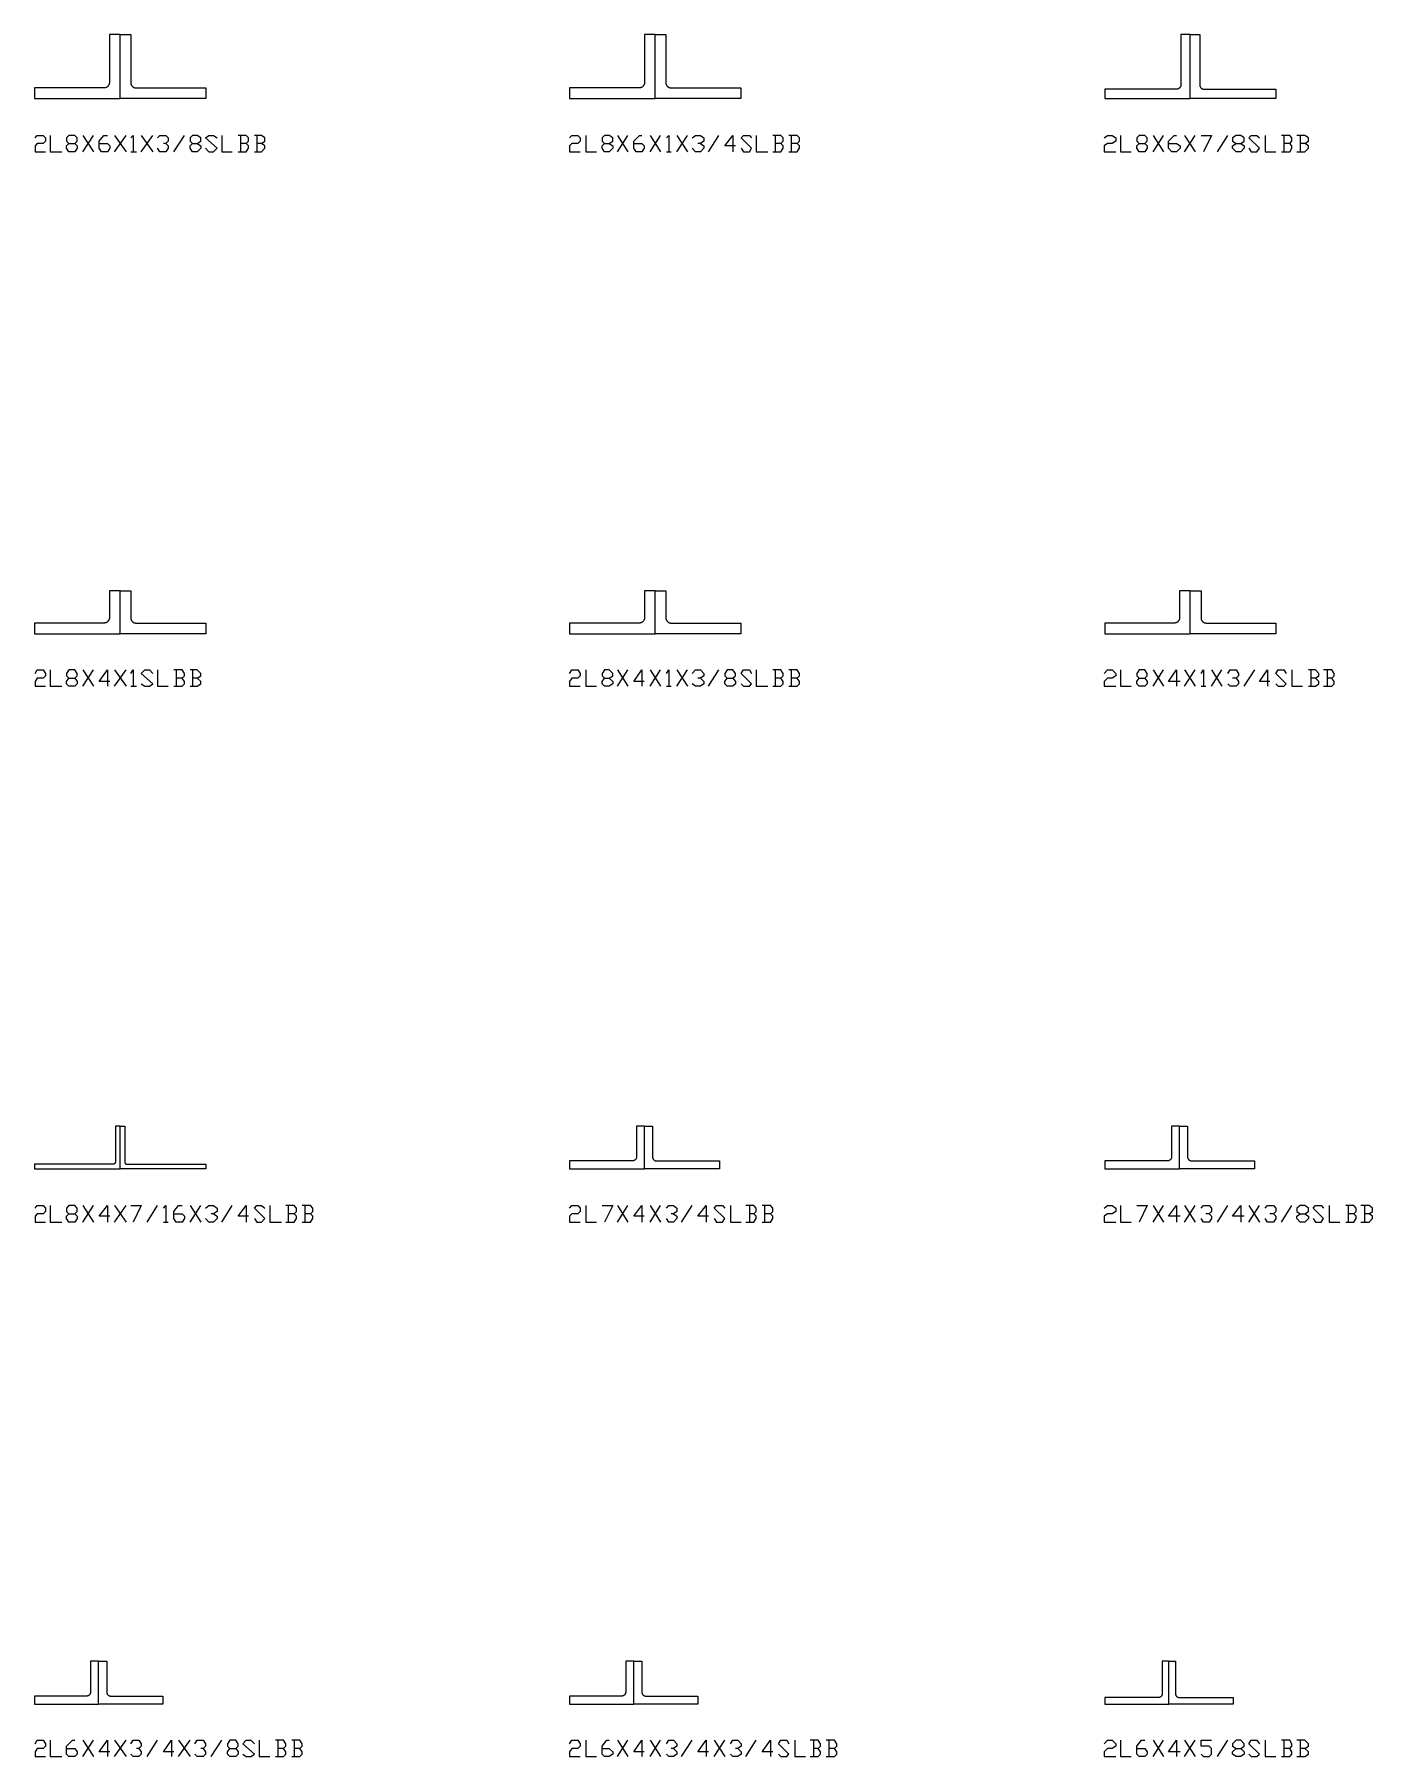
# Model space of a CAD drawing. Header units: inches. Extents: x 0 to 985, y -1555 to 12.
# Drawn here: x 600 to 725, y -1154.9 to -994 of the extents above; entities that cross this region are included whole.
import ezdxf

# ---------------------------------------------------------------- set-up
doc = ezdxf.new("R2010")
doc.units = ezdxf.units.IN
doc.header["$MEASUREMENT"] = 0
doc.layers.add('AISC_STEEL', color=7, linetype='Continuous')

msp = doc.modelspace()

# ---------------------------------------------------------------- linework, layer by layer
at = {"color": 3, "lineweight": 0}
for points in [[(600.06, -1003.65), (600.27, -1003.43), (600.82, -1003.43), (601.04, -1003.65), (601.04, -1003.98), (600.82, -1004.19), (600.27, -1004.19), (600.06, -1004.41), (600.06, -1004.96), (601.04, -1004.96)], [(601.47, -1003.43), (601.47, -1004.96), (602.56, -1004.96)], [(603.76, -1004.19), (603.98, -1004.41), (603.98, -1004.63), (603.76, -1004.96), (603.22, -1004.96), (603, -1004.63), (603, -1004.41), (603.22, -1004.19), (603.76, -1004.19), (603.98, -1003.98), (603.98, -1003.65), (603.76, -1003.43), (603.22, -1003.43), (603, -1003.65), (603, -1003.98), (603.22, -1004.19)], [(604.53, -1004.96), (605.51, -1003.43)], [(604.53, -1003.43), (605.51, -1004.96)], [(606.05, -1004.19), (606.82, -1004.19), (607.04, -1004.41), (607.04, -1004.63), (606.82, -1004.96), (606.27, -1004.96), (606.05, -1004.63), (606.05, -1003.98), (606.49, -1003.43), (606.82, -1003.43)], [(607.47, -1004.96), (608.56, -1003.43)], [(607.47, -1003.43), (608.56, -1004.96)], [(609, -1003.65), (609.22, -1003.43), (609.22, -1004.96)], [(609.98, -1004.96), (611.07, -1003.43)], [(609.98, -1003.43), (611.07, -1004.96)], [(611.51, -1003.65), (611.73, -1003.43), (612.27, -1003.43), (612.49, -1003.65), (612.49, -1003.98), (612.27, -1004.19), (612.05, -1004.19)], [(613.03, -1004.96), (614.02, -1003.43)], [(615.21, -1004.19), (615.54, -1004.41), (615.54, -1004.63), (615.21, -1004.96), (614.78, -1004.96), (614.56, -1004.63), (614.56, -1004.41), (614.78, -1004.19), (615.21, -1004.19), (615.54, -1003.98), (615.54, -1003.65), (615.21, -1003.43), (614.78, -1003.43), (614.56, -1003.65), (614.56, -1003.98), (614.78, -1004.19)], [(615.98, -1004.63), (616.31, -1004.96), (616.74, -1004.96), (617.07, -1004.63), (615.98, -1003.65), (616.31, -1003.43), (616.74, -1003.43), (617.07, -1003.65)], [(617.5, -1003.43), (617.5, -1004.96), (618.49, -1004.96)], [(619.79, -1004.19), (620.01, -1003.98), (620.01, -1003.65), (619.79, -1003.43), (619.03, -1003.43)], [(619.25, -1003.43), (619.25, -1004.96)], [(621.21, -1004.19), (621.54, -1003.98), (621.54, -1003.65), (621.21, -1003.43), (620.56, -1003.43)], [(620.78, -1003.43), (620.78, -1004.96)], [(650, -1003.65), (650.22, -1003.43), (650.77, -1003.43), (650.98, -1003.65), (650.98, -1003.98), (650.77, -1004.19), (650.22, -1004.19), (650, -1004.41), (650, -1004.96), (650.98, -1004.96)], [(651.53, -1003.43), (651.53, -1004.96), (652.51, -1004.96)], [(653.71, -1004.19), (654.04, -1004.41), (654.04, -1004.63), (653.71, -1004.96), (653.27, -1004.96), (653.06, -1004.63), (653.06, -1004.41), (653.27, -1004.19), (653.71, -1004.19), (654.04, -1003.98), (654.04, -1003.65), (653.71, -1003.43), (653.27, -1003.43), (653.06, -1003.65), (653.06, -1003.98), (653.27, -1004.19)], [(654.47, -1004.96), (655.45, -1003.43)], [(654.47, -1003.43), (655.45, -1004.96)], [(656, -1004.19), (656.76, -1004.19), (656.98, -1004.41), (656.98, -1004.63), (656.76, -1004.96), (656.22, -1004.96), (656, -1004.63), (656, -1003.98), (656.55, -1003.43), (656.76, -1003.43)], [(657.53, -1004.96), (658.51, -1003.43)], [(657.53, -1003.43), (658.51, -1004.96)], [(659.05, -1003.65), (659.27, -1003.43), (659.27, -1004.96)], [(660.03, -1004.96), (661.02, -1003.43)], [(660.03, -1003.43), (661.02, -1004.96)], [(661.45, -1003.65), (661.78, -1003.43), (662.22, -1003.43), (662.54, -1003.65), (662.54, -1003.98), (662.22, -1004.19), (662, -1004.19)], [(662.98, -1004.96), (663.96, -1003.43)], [(665.49, -1004.41), (664.51, -1004.41), (665.27, -1003.43), (665.27, -1004.96)], [(666.03, -1004.63), (666.25, -1004.96), (666.8, -1004.96), (667.01, -1004.63), (666.03, -1003.65), (666.25, -1003.43), (666.8, -1003.43), (667.01, -1003.65)], [(667.45, -1003.43), (667.45, -1004.96), (668.54, -1004.96)], [(669.74, -1004.19), (669.96, -1003.98), (669.96, -1003.65), (669.74, -1003.43), (668.98, -1003.43)], [(669.2, -1003.43), (669.2, -1004.96)], [(671.27, -1004.19), (671.49, -1003.98), (671.49, -1003.65), (671.27, -1003.43), (670.5, -1003.43)], [(670.72, -1003.43), (670.72, -1004.96)], [(699.95, -1003.65), (700.27, -1003.43), (700.71, -1003.43), (701.04, -1003.65), (701.04, -1003.98), (700.71, -1004.19), (700.27, -1004.19), (699.95, -1004.41), (699.95, -1004.96), (701.04, -1004.96)], [(701.47, -1003.43), (701.47, -1004.96), (702.46, -1004.96)], [(703.76, -1004.19), (703.98, -1004.41), (703.98, -1004.63), (703.76, -1004.96), (703.22, -1004.96), (703, -1004.63), (703, -1004.41), (703.22, -1004.19), (703.76, -1004.19), (703.98, -1003.98), (703.98, -1003.65), (703.76, -1003.43), (703.22, -1003.43), (703, -1003.65), (703, -1003.98), (703.22, -1004.19)], [(704.53, -1004.96), (705.51, -1003.43)], [(704.53, -1003.43), (705.51, -1004.96)], [(705.95, -1004.19), (706.71, -1004.19), (707.04, -1004.41), (707.04, -1004.63), (706.71, -1004.96), (706.27, -1004.96), (705.95, -1004.63), (705.95, -1003.98), (706.49, -1003.43), (706.71, -1003.43)], [(707.47, -1004.96), (708.45, -1003.43)], [(707.47, -1003.43), (708.45, -1004.96)], [(709, -1003.43), (709.98, -1003.43), (709.22, -1004.96)], [(710.53, -1004.96), (711.51, -1003.43)], [(712.71, -1004.19), (713.03, -1004.41), (713.03, -1004.63), (712.71, -1004.96), (712.27, -1004.96), (711.94, -1004.63), (711.94, -1004.41), (712.27, -1004.19), (712.71, -1004.19), (713.03, -1003.98), (713.03, -1003.65), (712.71, -1003.43), (712.27, -1003.43), (711.94, -1003.65), (711.94, -1003.98), (712.27, -1004.19)], [(713.47, -1004.63), (713.69, -1004.96), (714.23, -1004.96), (714.45, -1004.63), (713.47, -1003.65), (713.69, -1003.43), (714.23, -1003.43), (714.45, -1003.65)], [(715, -1003.43), (715, -1004.96), (715.98, -1004.96)], [(717.29, -1004.19), (717.5, -1003.98), (717.5, -1003.65), (717.29, -1003.43), (716.52, -1003.43)], [(716.74, -1003.43), (716.74, -1004.96)], [(718.7, -1004.19), (719.03, -1003.98), (719.03, -1003.65), (718.7, -1003.43), (717.94, -1003.43)], [(718.27, -1003.43), (718.27, -1004.96)], [(609, -1004.96), (609.54, -1004.96)], [(612.27, -1004.19), (612.49, -1004.41), (612.49, -1004.63), (612.27, -1004.96), (611.73, -1004.96), (611.51, -1004.63)], [(619.03, -1004.96), (619.79, -1004.96), (620.01, -1004.63), (620.01, -1004.41), (619.79, -1004.19), (619.25, -1004.19)], [(620.56, -1004.96), (621.21, -1004.96), (621.54, -1004.63), (621.54, -1004.41), (621.21, -1004.19), (620.78, -1004.19)], [(659.05, -1004.96), (659.49, -1004.96)], [(662.22, -1004.19), (662.54, -1004.41), (662.54, -1004.63), (662.22, -1004.96), (661.78, -1004.96), (661.45, -1004.63)], [(668.98, -1004.96), (669.74, -1004.96), (669.96, -1004.63), (669.96, -1004.41), (669.74, -1004.19), (669.2, -1004.19)], [(670.5, -1004.96), (671.27, -1004.96), (671.49, -1004.63), (671.49, -1004.41), (671.27, -1004.19), (670.72, -1004.19)], [(716.52, -1004.96), (717.29, -1004.96), (717.5, -1004.63), (717.5, -1004.41), (717.29, -1004.19), (716.74, -1004.19)], [(717.94, -1004.96), (718.7, -1004.96), (719.03, -1004.63), (719.03, -1004.41), (718.7, -1004.19), (718.27, -1004.19)], [(600.06, -1053.7), (600.27, -1053.38), (600.82, -1053.38), (601.04, -1053.7), (601.04, -1053.92), (600.82, -1054.14), (600.27, -1054.14), (600.06, -1054.47), (600.06, -1054.9), (601.04, -1054.9)], [(601.47, -1053.38), (601.47, -1054.9), (602.56, -1054.9)], [(603.76, -1054.14), (603.98, -1054.47), (603.98, -1054.68), (603.76, -1054.9), (603.22, -1054.9), (603, -1054.68), (603, -1054.47), (603.22, -1054.14), (603.76, -1054.14), (603.98, -1053.92), (603.98, -1053.7), (603.76, -1053.38), (603.22, -1053.38), (603, -1053.7), (603, -1053.92), (603.22, -1054.14)], [(604.53, -1054.9), (605.51, -1053.38)], [(604.53, -1053.38), (605.51, -1054.9)], [(607.04, -1054.47), (606.05, -1054.47), (606.82, -1053.38), (606.82, -1054.9)], [(607.47, -1054.9), (608.56, -1053.38)], [(607.47, -1053.38), (608.56, -1054.9)], [(609, -1053.7), (609.22, -1053.38), (609.22, -1054.9)], [(609.98, -1054.68), (610.31, -1054.9), (610.74, -1054.9), (611.07, -1054.68), (609.98, -1053.7), (610.31, -1053.38), (610.74, -1053.38), (611.07, -1053.7)], [(611.51, -1053.38), (611.51, -1054.9), (612.49, -1054.9)], [(613.8, -1054.14), (614.02, -1053.92), (614.02, -1053.7), (613.8, -1053.38), (613.03, -1053.38)], [(613.25, -1053.38), (613.25, -1054.9)], [(615.21, -1054.14), (615.54, -1053.92), (615.54, -1053.7), (615.21, -1053.38), (614.56, -1053.38)], [(614.78, -1053.38), (614.78, -1054.9)], [(650, -1053.7), (650.22, -1053.38), (650.77, -1053.38), (650.98, -1053.7), (650.98, -1053.92), (650.77, -1054.14), (650.22, -1054.14), (650, -1054.47), (650, -1054.9), (650.98, -1054.9)], [(651.53, -1053.38), (651.53, -1054.9), (652.51, -1054.9)], [(653.71, -1054.14), (654.04, -1054.47), (654.04, -1054.68), (653.71, -1054.9), (653.27, -1054.9), (653.06, -1054.68), (653.06, -1054.47), (653.27, -1054.14), (653.71, -1054.14), (654.04, -1053.92), (654.04, -1053.7), (653.71, -1053.38), (653.27, -1053.38), (653.06, -1053.7), (653.06, -1053.92), (653.27, -1054.14)], [(654.47, -1054.9), (655.45, -1053.38)], [(654.47, -1053.38), (655.45, -1054.9)], [(656.98, -1054.47), (656, -1054.47), (656.76, -1053.38), (656.76, -1054.9)], [(657.53, -1054.9), (658.51, -1053.38)], [(657.53, -1053.38), (658.51, -1054.9)], [(659.05, -1053.7), (659.27, -1053.38), (659.27, -1054.9)], [(660.03, -1054.9), (661.02, -1053.38)], [(660.03, -1053.38), (661.02, -1054.9)], [(661.45, -1053.7), (661.78, -1053.38), (662.22, -1053.38), (662.54, -1053.7), (662.54, -1053.92), (662.22, -1054.14), (662, -1054.14)], [(662.98, -1054.9), (663.96, -1053.38)], [(665.27, -1054.14), (665.49, -1054.47), (665.49, -1054.68), (665.27, -1054.9), (664.72, -1054.9), (664.51, -1054.68), (664.51, -1054.47), (664.72, -1054.14), (665.27, -1054.14), (665.49, -1053.92), (665.49, -1053.7), (665.27, -1053.38), (664.72, -1053.38), (664.51, -1053.7), (664.51, -1053.92), (664.72, -1054.14)], [(666.03, -1054.68), (666.25, -1054.9), (666.8, -1054.9), (667.01, -1054.68), (666.03, -1053.7), (666.25, -1053.38), (666.8, -1053.38), (667.01, -1053.7)], [(667.45, -1053.38), (667.45, -1054.9), (668.54, -1054.9)], [(669.74, -1054.14), (669.96, -1053.92), (669.96, -1053.7), (669.74, -1053.38), (668.98, -1053.38)], [(669.2, -1053.38), (669.2, -1054.9)], [(671.27, -1054.14), (671.49, -1053.92), (671.49, -1053.7), (671.27, -1053.38), (670.5, -1053.38)], [(670.72, -1053.38), (670.72, -1054.9)], [(699.95, -1053.7), (700.27, -1053.38), (700.71, -1053.38), (701.04, -1053.7), (701.04, -1053.92), (700.71, -1054.14), (700.27, -1054.14), (699.95, -1054.47), (699.95, -1054.9), (701.04, -1054.9)], [(701.47, -1053.38), (701.47, -1054.9), (702.46, -1054.9)], [(703.76, -1054.14), (703.98, -1054.47), (703.98, -1054.68), (703.76, -1054.9), (703.22, -1054.9), (703, -1054.68), (703, -1054.47), (703.22, -1054.14), (703.76, -1054.14), (703.98, -1053.92), (703.98, -1053.7), (703.76, -1053.38), (703.22, -1053.38), (703, -1053.7), (703, -1053.92), (703.22, -1054.14)], [(704.53, -1054.9), (705.51, -1053.38)], [(704.53, -1053.38), (705.51, -1054.9)], [(707.04, -1054.47), (705.95, -1054.47), (706.71, -1053.38), (706.71, -1054.9)], [(707.47, -1054.9), (708.45, -1053.38)], [(707.47, -1053.38), (708.45, -1054.9)], [(709, -1053.7), (709.22, -1053.38), (709.22, -1054.9)], [(709.98, -1054.9), (710.96, -1053.38)], [(709.98, -1053.38), (710.96, -1054.9)], [(711.51, -1053.7), (711.73, -1053.38), (712.27, -1053.38), (712.49, -1053.7), (712.49, -1053.92), (712.27, -1054.14), (711.94, -1054.14)], [(713.03, -1054.9), (714.02, -1053.38)], [(715.43, -1054.47), (714.45, -1054.47), (715.21, -1053.38), (715.21, -1054.9)], [(715.98, -1054.68), (716.2, -1054.9), (716.74, -1054.9), (716.96, -1054.68), (715.98, -1053.7), (716.2, -1053.38), (716.74, -1053.38), (716.96, -1053.7)], [(717.5, -1053.38), (717.5, -1054.9), (718.49, -1054.9)], [(719.69, -1054.14), (720.01, -1053.92), (720.01, -1053.7), (719.69, -1053.38), (719.03, -1053.38)], [(719.25, -1053.38), (719.25, -1054.9)], [(721.21, -1054.14), (721.43, -1053.92), (721.43, -1053.7), (721.21, -1053.38), (720.45, -1053.38)], [(720.78, -1053.38), (720.78, -1054.9)], [(609, -1054.9), (609.54, -1054.9)], [(613.03, -1054.9), (613.8, -1054.9), (614.02, -1054.68), (614.02, -1054.47), (613.8, -1054.14), (613.25, -1054.14)], [(614.56, -1054.9), (615.21, -1054.9), (615.54, -1054.68), (615.54, -1054.47), (615.21, -1054.14), (614.78, -1054.14)], [(659.05, -1054.9), (659.49, -1054.9)], [(662.22, -1054.14), (662.54, -1054.47), (662.54, -1054.68), (662.22, -1054.9), (661.78, -1054.9), (661.45, -1054.68)], [(668.98, -1054.9), (669.74, -1054.9), (669.96, -1054.68), (669.96, -1054.47), (669.74, -1054.14), (669.2, -1054.14)], [(670.5, -1054.9), (671.27, -1054.9), (671.49, -1054.68), (671.49, -1054.47), (671.27, -1054.14), (670.72, -1054.14)], [(709, -1054.9), (709.44, -1054.9)], [(712.27, -1054.14), (712.49, -1054.47), (712.49, -1054.68), (712.27, -1054.9), (711.73, -1054.9), (711.51, -1054.68)], [(719.03, -1054.9), (719.69, -1054.9), (720.01, -1054.68), (720.01, -1054.47), (719.69, -1054.14), (719.25, -1054.14)], [(720.45, -1054.9), (721.21, -1054.9), (721.43, -1054.68), (721.43, -1054.47), (721.21, -1054.14), (720.78, -1054.14)], [(600.06, -1103.65), (600.27, -1103.43), (600.82, -1103.43), (601.04, -1103.65), (601.04, -1103.98), (600.82, -1104.19), (600.27, -1104.19), (600.06, -1104.41), (600.06, -1104.96), (601.04, -1104.96)], [(601.47, -1103.43), (601.47, -1104.96), (602.56, -1104.96)], [(603.76, -1104.19), (603.98, -1104.41), (603.98, -1104.63), (603.76, -1104.96), (603.22, -1104.96), (603, -1104.63), (603, -1104.41), (603.22, -1104.19), (603.76, -1104.19), (603.98, -1103.98), (603.98, -1103.65), (603.76, -1103.43), (603.22, -1103.43), (603, -1103.65), (603, -1103.98), (603.22, -1104.19)], [(604.53, -1104.96), (605.51, -1103.43)], [(604.53, -1103.43), (605.51, -1104.96)], [(607.04, -1104.41), (606.05, -1104.41), (606.82, -1103.43), (606.82, -1104.96)], [(607.47, -1104.96), (608.56, -1103.43)], [(607.47, -1103.43), (608.56, -1104.96)], [(609, -1103.43), (609.98, -1103.43), (609.22, -1104.96)], [(610.53, -1104.96), (611.51, -1103.43)], [(612.05, -1103.65), (612.27, -1103.43), (612.27, -1104.96)], [(613.03, -1104.19), (613.8, -1104.19), (614.02, -1104.41), (614.02, -1104.63), (613.8, -1104.96), (613.25, -1104.96), (613.03, -1104.63), (613.03, -1103.98), (613.47, -1103.43), (613.8, -1103.43)], [(614.56, -1104.96), (615.54, -1103.43)], [(614.56, -1103.43), (615.54, -1104.96)], [(615.98, -1103.65), (616.31, -1103.43), (616.74, -1103.43), (617.07, -1103.65), (617.07, -1103.98), (616.74, -1104.19), (616.52, -1104.19)], [(617.5, -1104.96), (618.49, -1103.43)], [(620.01, -1104.41), (619.03, -1104.41), (619.79, -1103.43), (619.79, -1104.96)], [(620.56, -1104.63), (620.78, -1104.96), (621.21, -1104.96), (621.54, -1104.63), (620.56, -1103.65), (620.78, -1103.43), (621.21, -1103.43), (621.54, -1103.65)], [(621.98, -1103.43), (621.98, -1104.96), (623.07, -1104.96)], [(624.27, -1104.19), (624.48, -1103.98), (624.48, -1103.65), (624.27, -1103.43), (623.5, -1103.43)], [(623.72, -1103.43), (623.72, -1104.96)], [(625.79, -1104.19), (626.01, -1103.98), (626.01, -1103.65), (625.79, -1103.43), (625.03, -1103.43)], [(625.25, -1103.43), (625.25, -1104.96)], [(650, -1103.65), (650.22, -1103.43), (650.77, -1103.43), (650.98, -1103.65), (650.98, -1103.98), (650.77, -1104.19), (650.22, -1104.19), (650, -1104.41), (650, -1104.96), (650.98, -1104.96)], [(651.53, -1103.43), (651.53, -1104.96), (652.51, -1104.96)], [(653.06, -1103.43), (654.04, -1103.43), (653.27, -1104.96)], [(654.47, -1104.96), (655.45, -1103.43)], [(654.47, -1103.43), (655.45, -1104.96)], [(656.98, -1104.41), (656, -1104.41), (656.76, -1103.43), (656.76, -1104.96)], [(657.53, -1104.96), (658.51, -1103.43)], [(657.53, -1103.43), (658.51, -1104.96)], [(659.05, -1103.65), (659.27, -1103.43), (659.71, -1103.43), (660.03, -1103.65), (660.03, -1103.98), (659.71, -1104.19), (659.49, -1104.19)], [(660.47, -1104.96), (661.45, -1103.43)], [(662.98, -1104.41), (662, -1104.41), (662.76, -1103.43), (662.76, -1104.96)], [(663.52, -1104.63), (663.74, -1104.96), (664.29, -1104.96), (664.51, -1104.63), (663.52, -1103.65), (663.74, -1103.43), (664.29, -1103.43), (664.51, -1103.65)], [(665.05, -1103.43), (665.05, -1104.96), (666.03, -1104.96)], [(667.23, -1104.19), (667.45, -1103.98), (667.45, -1103.65), (667.23, -1103.43), (666.47, -1103.43)], [(666.8, -1103.43), (666.8, -1104.96)], [(668.76, -1104.19), (668.98, -1103.98), (668.98, -1103.65), (668.76, -1103.43), (668, -1103.43)], [(668.21, -1103.43), (668.21, -1104.96)], [(699.95, -1103.65), (700.27, -1103.43), (700.71, -1103.43), (701.04, -1103.65), (701.04, -1103.98), (700.71, -1104.19), (700.27, -1104.19), (699.95, -1104.41), (699.95, -1104.96), (701.04, -1104.96)], [(701.47, -1103.43), (701.47, -1104.96), (702.46, -1104.96)], [(703, -1103.43), (703.98, -1103.43), (703.22, -1104.96)], [(704.53, -1104.96), (705.51, -1103.43)], [(704.53, -1103.43), (705.51, -1104.96)], [(707.04, -1104.41), (705.95, -1104.41), (706.71, -1103.43), (706.71, -1104.96)], [(707.47, -1104.96), (708.45, -1103.43)], [(707.47, -1103.43), (708.45, -1104.96)], [(709, -1103.65), (709.22, -1103.43), (709.76, -1103.43), (709.98, -1103.65), (709.98, -1103.98), (709.76, -1104.19), (709.44, -1104.19)], [(710.53, -1104.96), (711.51, -1103.43)], [(713.03, -1104.41), (711.94, -1104.41), (712.71, -1103.43), (712.71, -1104.96)], [(713.47, -1104.96), (714.45, -1103.43)], [(713.47, -1103.43), (714.45, -1104.96)], [(715, -1103.65), (715.21, -1103.43), (715.76, -1103.43), (715.98, -1103.65), (715.98, -1103.98), (715.76, -1104.19), (715.43, -1104.19)], [(716.52, -1104.96), (717.5, -1103.43)], [(718.7, -1104.19), (719.03, -1104.41), (719.03, -1104.63), (718.7, -1104.96), (718.27, -1104.96), (717.94, -1104.63), (717.94, -1104.41), (718.27, -1104.19), (718.7, -1104.19), (719.03, -1103.98), (719.03, -1103.65), (718.7, -1103.43), (718.27, -1103.43), (717.94, -1103.65), (717.94, -1103.98), (718.27, -1104.19)], [(719.47, -1104.63), (719.69, -1104.96), (720.23, -1104.96), (720.45, -1104.63), (719.47, -1103.65), (719.69, -1103.43), (720.23, -1103.43), (720.45, -1103.65)], [(720.99, -1103.43), (720.99, -1104.96), (721.98, -1104.96)], [(723.28, -1104.19), (723.5, -1103.98), (723.5, -1103.65), (723.28, -1103.43), (722.52, -1103.43)], [(722.74, -1103.43), (722.74, -1104.96)], [(724.7, -1104.19), (725.03, -1103.98), (725.03, -1103.65), (724.7, -1103.43), (723.94, -1103.43)], [(724.27, -1103.43), (724.27, -1104.96)], [(612.05, -1104.96), (612.49, -1104.96)], [(616.74, -1104.19), (617.07, -1104.41), (617.07, -1104.63), (616.74, -1104.96), (616.31, -1104.96), (615.98, -1104.63)], [(623.5, -1104.96), (624.27, -1104.96), (624.48, -1104.63), (624.48, -1104.41), (624.27, -1104.19), (623.72, -1104.19)], [(625.03, -1104.96), (625.79, -1104.96), (626.01, -1104.63), (626.01, -1104.41), (625.79, -1104.19), (625.25, -1104.19)], [(659.71, -1104.19), (660.03, -1104.41), (660.03, -1104.63), (659.71, -1104.96), (659.27, -1104.96), (659.05, -1104.63)], [(666.47, -1104.96), (667.23, -1104.96), (667.45, -1104.63), (667.45, -1104.41), (667.23, -1104.19), (666.8, -1104.19)], [(668, -1104.96), (668.76, -1104.96), (668.98, -1104.63), (668.98, -1104.41), (668.76, -1104.19), (668.21, -1104.19)], [(709.76, -1104.19), (709.98, -1104.41), (709.98, -1104.63), (709.76, -1104.96), (709.22, -1104.96), (709, -1104.63)], [(715.76, -1104.19), (715.98, -1104.41), (715.98, -1104.63), (715.76, -1104.96), (715.21, -1104.96), (715, -1104.63)], [(722.52, -1104.96), (723.28, -1104.96), (723.5, -1104.63), (723.5, -1104.41), (723.28, -1104.19), (722.74, -1104.19)], [(723.94, -1104.96), (724.7, -1104.96), (725.03, -1104.63), (725.03, -1104.41), (724.7, -1104.19), (724.27, -1104.19)], [(600.06, -1153.7), (600.27, -1153.38), (600.82, -1153.38), (601.04, -1153.7), (601.04, -1153.92), (600.82, -1154.14), (600.27, -1154.14), (600.06, -1154.47), (600.06, -1154.9), (601.04, -1154.9)], [(601.47, -1153.38), (601.47, -1154.9), (602.56, -1154.9)], [(603, -1154.14), (603.76, -1154.14), (603.98, -1154.47), (603.98, -1154.68), (603.76, -1154.9), (603.22, -1154.9), (603, -1154.68), (603, -1153.92), (603.55, -1153.38), (603.76, -1153.38)], [(604.53, -1154.9), (605.51, -1153.38)], [(604.53, -1153.38), (605.51, -1154.9)], [(607.04, -1154.47), (606.05, -1154.47), (606.82, -1153.38), (606.82, -1154.9)], [(607.47, -1154.9), (608.56, -1153.38)], [(607.47, -1153.38), (608.56, -1154.9)], [(609, -1153.7), (609.22, -1153.38), (609.76, -1153.38), (609.98, -1153.7), (609.98, -1153.92), (609.76, -1154.14), (609.54, -1154.14)], [(610.53, -1154.9), (611.51, -1153.38)], [(613.03, -1154.47), (612.05, -1154.47), (612.82, -1153.38), (612.82, -1154.9)], [(613.47, -1154.9), (614.56, -1153.38)], [(613.47, -1153.38), (614.56, -1154.9)], [(615, -1153.7), (615.21, -1153.38), (615.76, -1153.38), (615.98, -1153.7), (615.98, -1153.92), (615.76, -1154.14), (615.54, -1154.14)], [(616.52, -1154.9), (617.5, -1153.38)], [(618.81, -1154.14), (619.03, -1154.47), (619.03, -1154.68), (618.81, -1154.9), (618.27, -1154.9), (618.05, -1154.68), (618.05, -1154.47), (618.27, -1154.14), (618.81, -1154.14), (619.03, -1153.92), (619.03, -1153.7), (618.81, -1153.38), (618.27, -1153.38), (618.05, -1153.7), (618.05, -1153.92), (618.27, -1154.14)], [(619.47, -1154.68), (619.79, -1154.9), (620.23, -1154.9), (620.56, -1154.68), (619.47, -1153.7), (619.79, -1153.38), (620.23, -1153.38), (620.56, -1153.7)], [(620.99, -1153.38), (620.99, -1154.9), (621.98, -1154.9)], [(623.28, -1154.14), (623.5, -1153.92), (623.5, -1153.7), (623.28, -1153.38), (622.52, -1153.38)], [(622.74, -1153.38), (622.74, -1154.9)], [(624.81, -1154.14), (625.03, -1153.92), (625.03, -1153.7), (624.81, -1153.38), (624.05, -1153.38)], [(624.27, -1153.38), (624.27, -1154.9)], [(650, -1153.7), (650.22, -1153.38), (650.77, -1153.38), (650.98, -1153.7), (650.98, -1153.92), (650.77, -1154.14), (650.22, -1154.14), (650, -1154.47), (650, -1154.9), (650.98, -1154.9)], [(651.53, -1153.38), (651.53, -1154.9), (652.51, -1154.9)], [(653.06, -1154.14), (653.71, -1154.14), (654.04, -1154.47), (654.04, -1154.68), (653.71, -1154.9), (653.27, -1154.9), (653.06, -1154.68), (653.06, -1153.92), (653.49, -1153.38), (653.71, -1153.38)], [(654.47, -1154.9), (655.45, -1153.38)], [(654.47, -1153.38), (655.45, -1154.9)], [(656.98, -1154.47), (656, -1154.47), (656.76, -1153.38), (656.76, -1154.9)], [(657.53, -1154.9), (658.51, -1153.38)], [(657.53, -1153.38), (658.51, -1154.9)], [(659.05, -1153.7), (659.27, -1153.38), (659.71, -1153.38), (660.03, -1153.7), (660.03, -1153.92), (659.71, -1154.14), (659.49, -1154.14)], [(660.47, -1154.9), (661.45, -1153.38)], [(662.98, -1154.47), (662, -1154.47), (662.76, -1153.38), (662.76, -1154.9)], [(663.52, -1154.9), (664.51, -1153.38)], [(663.52, -1153.38), (664.51, -1154.9)], [(665.05, -1153.7), (665.27, -1153.38), (665.71, -1153.38), (666.03, -1153.7), (666.03, -1153.92), (665.71, -1154.14), (665.49, -1154.14)], [(666.47, -1154.9), (667.45, -1153.38)], [(668.98, -1154.47), (668, -1154.47), (668.76, -1153.38), (668.76, -1154.9)], [(669.52, -1154.68), (669.74, -1154.9), (670.29, -1154.9), (670.5, -1154.68), (669.52, -1153.7), (669.74, -1153.38), (670.29, -1153.38), (670.5, -1153.7)], [(671.05, -1153.38), (671.05, -1154.9), (672.03, -1154.9)], [(673.23, -1154.14), (673.45, -1153.92), (673.45, -1153.7), (673.23, -1153.38), (672.47, -1153.38)], [(672.79, -1153.38), (672.79, -1154.9)], [(674.76, -1154.14), (674.97, -1153.92), (674.97, -1153.7), (674.76, -1153.38), (673.99, -1153.38)], [(674.21, -1153.38), (674.21, -1154.9)], [(699.95, -1153.7), (700.27, -1153.38), (700.71, -1153.38), (701.04, -1153.7), (701.04, -1153.92), (700.71, -1154.14), (700.27, -1154.14), (699.95, -1154.47), (699.95, -1154.9), (701.04, -1154.9)], [(701.47, -1153.38), (701.47, -1154.9), (702.46, -1154.9)], [(703, -1154.14), (703.76, -1154.14), (703.98, -1154.47), (703.98, -1154.68), (703.76, -1154.9), (703.22, -1154.9), (703, -1154.68), (703, -1153.92), (703.44, -1153.38), (703.76, -1153.38)], [(704.53, -1154.9), (705.51, -1153.38)], [(704.53, -1153.38), (705.51, -1154.9)], [(707.04, -1154.47), (705.95, -1154.47), (706.71, -1153.38), (706.71, -1154.9)], [(707.47, -1154.9), (708.45, -1153.38)], [(707.47, -1153.38), (708.45, -1154.9)], [(709, -1154.68), (709.22, -1154.9), (709.76, -1154.9), (709.98, -1154.68), (709.98, -1154.14), (709.76, -1153.92), (709, -1153.92), (709, -1153.38), (709.98, -1153.38)], [(710.53, -1154.9), (711.51, -1153.38)], [(712.71, -1154.14), (713.03, -1154.47), (713.03, -1154.68), (712.71, -1154.9), (712.27, -1154.9), (711.94, -1154.68), (711.94, -1154.47), (712.27, -1154.14), (712.71, -1154.14), (713.03, -1153.92), (713.03, -1153.7), (712.71, -1153.38), (712.27, -1153.38), (711.94, -1153.7), (711.94, -1153.92), (712.27, -1154.14)], [(713.47, -1154.68), (713.69, -1154.9), (714.23, -1154.9), (714.45, -1154.68), (713.47, -1153.7), (713.69, -1153.38), (714.23, -1153.38), (714.45, -1153.7)], [(715, -1153.38), (715, -1154.9), (715.98, -1154.9)], [(717.29, -1154.14), (717.5, -1153.92), (717.5, -1153.7), (717.29, -1153.38), (716.52, -1153.38)], [(716.74, -1153.38), (716.74, -1154.9)], [(718.7, -1154.14), (719.03, -1153.92), (719.03, -1153.7), (718.7, -1153.38), (717.94, -1153.38)], [(718.27, -1153.38), (718.27, -1154.9)], [(609.76, -1154.14), (609.98, -1154.47), (609.98, -1154.68), (609.76, -1154.9), (609.22, -1154.9), (609, -1154.68)], [(615.76, -1154.14), (615.98, -1154.47), (615.98, -1154.68), (615.76, -1154.9), (615.21, -1154.9), (615, -1154.68)], [(622.52, -1154.9), (623.28, -1154.9), (623.5, -1154.68), (623.5, -1154.47), (623.28, -1154.14), (622.74, -1154.14)], [(624.05, -1154.9), (624.81, -1154.9), (625.03, -1154.68), (625.03, -1154.47), (624.81, -1154.14), (624.27, -1154.14)], [(659.71, -1154.14), (660.03, -1154.47), (660.03, -1154.68), (659.71, -1154.9), (659.27, -1154.9), (659.05, -1154.68)], [(665.71, -1154.14), (666.03, -1154.47), (666.03, -1154.68), (665.71, -1154.9), (665.27, -1154.9), (665.05, -1154.68)], [(672.47, -1154.9), (673.23, -1154.9), (673.45, -1154.68), (673.45, -1154.47), (673.23, -1154.14), (672.79, -1154.14)], [(673.99, -1154.9), (674.76, -1154.9), (674.97, -1154.68), (674.97, -1154.47), (674.76, -1154.14), (674.21, -1154.14)], [(716.52, -1154.9), (717.29, -1154.9), (717.5, -1154.68), (717.5, -1154.47), (717.29, -1154.14), (716.74, -1154.14)], [(717.94, -1154.9), (718.7, -1154.9), (719.03, -1154.68), (719.03, -1154.47), (718.7, -1154.14), (718.27, -1154.14)]]:
    msp.add_lwpolyline(points, dxfattribs=at)
at = {"layer": 'AISC_STEEL'}
for points in [[(600, -1000), (608, -1000), (608, -994), (607, -994), (607, -998.5), (607, -998.53), (607, -998.56), (606.99, -998.59), (606.99, -998.62), (606.98, -998.64), (606.97, -998.67), (606.96, -998.7), (606.95, -998.72), (606.93, -998.75), (606.92, -998.77), (606.9, -998.8), (606.88, -998.82), (606.86, -998.84), (606.84, -998.86), (606.82, -998.88), (606.8, -998.9), (606.77, -998.92), (606.75, -998.93), (606.72, -998.95), (606.7, -998.96), (606.67, -998.97), (606.64, -998.98), (606.62, -998.99), (606.59, -998.99), (606.56, -999), (606.53, -999), (606.5, -999), (600, -999)], [(616, -1000), (608, -1000), (608, -994), (609, -994), (609, -998.5), (609, -998.53), (609, -998.56), (609.01, -998.59), (609.01, -998.62), (609.02, -998.64), (609.03, -998.67), (609.04, -998.7), (609.05, -998.72), (609.07, -998.75), (609.08, -998.77), (609.1, -998.8), (609.12, -998.82), (609.14, -998.84), (609.16, -998.86), (609.18, -998.88), (609.2, -998.9), (609.23, -998.92), (609.25, -998.93), (609.28, -998.95), (609.3, -998.96), (609.33, -998.97), (609.36, -998.98), (609.38, -998.99), (609.41, -998.99), (609.44, -999), (609.47, -999), (609.5, -999), (616, -999)], [(650, -1000), (658, -1000), (658, -994), (657, -994), (657, -998.5), (657, -998.53), (657, -998.56), (656.99, -998.59), (656.99, -998.62), (656.98, -998.64), (656.97, -998.67), (656.96, -998.7), (656.95, -998.72), (656.93, -998.75), (656.92, -998.77), (656.9, -998.8), (656.88, -998.82), (656.86, -998.84), (656.84, -998.86), (656.82, -998.88), (656.8, -998.9), (656.77, -998.92), (656.75, -998.93), (656.72, -998.95), (656.7, -998.96), (656.67, -998.97), (656.64, -998.98), (656.62, -998.99), (656.59, -998.99), (656.56, -999), (656.53, -999), (656.5, -999), (650, -999)], [(666, -1000), (658, -1000), (658, -994), (659, -994), (659, -998.5), (659, -998.53), (659, -998.56), (659.01, -998.59), (659.01, -998.62), (659.02, -998.64), (659.03, -998.67), (659.04, -998.7), (659.05, -998.72), (659.07, -998.75), (659.08, -998.77), (659.1, -998.8), (659.12, -998.82), (659.14, -998.84), (659.16, -998.86), (659.18, -998.88), (659.2, -998.9), (659.23, -998.92), (659.25, -998.93), (659.28, -998.95), (659.3, -998.96), (659.33, -998.97), (659.36, -998.98), (659.38, -998.99), (659.41, -998.99), (659.44, -999), (659.47, -999), (659.5, -999), (666, -999)], [(700, -1000), (708, -1000), (708, -994), (707.12, -994), (707.12, -998.69), (707.12, -998.72), (707.12, -998.75), (707.12, -998.78), (707.11, -998.81), (707.1, -998.83), (707.09, -998.86), (707.08, -998.89), (707.06, -998.91), (707.04, -998.94), (707.03, -998.96), (707.01, -998.99), (706.99, -999.01), (706.96, -999.03), (706.94, -999.04), (706.91, -999.06), (706.89, -999.08), (706.86, -999.09), (706.83, -999.1), (706.81, -999.11), (706.78, -999.12), (706.75, -999.12), (706.72, -999.12), (706.69, -999.12), (700, -999.12)], [(716, -1000), (708, -1000), (708, -994), (708.88, -994), (708.88, -998.69), (708.88, -998.72), (708.88, -998.75), (708.88, -998.78), (708.89, -998.81), (708.9, -998.83), (708.91, -998.86), (708.92, -998.89), (708.94, -998.91), (708.96, -998.94), (708.97, -998.96), (708.99, -998.99), (709.01, -999.01), (709.04, -999.03), (709.06, -999.04), (709.09, -999.06), (709.11, -999.08), (709.14, -999.09), (709.17, -999.1), (709.19, -999.11), (709.22, -999.12), (709.25, -999.12), (709.28, -999.12), (709.31, -999.12), (716, -999.12)], [(600, -1050), (608, -1050), (608, -1046), (607, -1046), (607, -1048.5), (607, -1048.53), (607, -1048.56), (606.99, -1048.59), (606.99, -1048.62), (606.98, -1048.64), (606.97, -1048.67), (606.96, -1048.7), (606.95, -1048.72), (606.93, -1048.75), (606.92, -1048.77), (606.9, -1048.8), (606.88, -1048.82), (606.86, -1048.84), (606.84, -1048.86), (606.82, -1048.88), (606.8, -1048.9), (606.77, -1048.92), (606.75, -1048.93), (606.72, -1048.95), (606.7, -1048.96), (606.67, -1048.97), (606.64, -1048.98), (606.62, -1048.99), (606.59, -1048.99), (606.56, -1049), (606.53, -1049), (606.5, -1049), (600, -1049)], [(616, -1050), (608, -1050), (608, -1046), (609, -1046), (609, -1048.5), (609, -1048.53), (609, -1048.56), (609.01, -1048.59), (609.01, -1048.62), (609.02, -1048.64), (609.03, -1048.67), (609.04, -1048.7), (609.05, -1048.72), (609.07, -1048.75), (609.08, -1048.77), (609.1, -1048.8), (609.12, -1048.82), (609.14, -1048.84), (609.16, -1048.86), (609.18, -1048.88), (609.2, -1048.9), (609.23, -1048.92), (609.25, -1048.93), (609.28, -1048.95), (609.3, -1048.96), (609.33, -1048.97), (609.36, -1048.98), (609.38, -1048.99), (609.41, -1048.99), (609.44, -1049), (609.47, -1049), (609.5, -1049), (616, -1049)], [(650, -1050), (658, -1050), (658, -1046), (657, -1046), (657, -1048.5), (657, -1048.53), (657, -1048.56), (656.99, -1048.59), (656.99, -1048.62), (656.98, -1048.64), (656.97, -1048.67), (656.96, -1048.7), (656.95, -1048.72), (656.93, -1048.75), (656.92, -1048.77), (656.9, -1048.8), (656.88, -1048.82), (656.86, -1048.84), (656.84, -1048.86), (656.82, -1048.88), (656.8, -1048.9), (656.77, -1048.92), (656.75, -1048.93), (656.72, -1048.95), (656.7, -1048.96), (656.67, -1048.97), (656.64, -1048.98), (656.62, -1048.99), (656.59, -1048.99), (656.56, -1049), (656.53, -1049), (656.5, -1049), (650, -1049)], [(666, -1050), (658, -1050), (658, -1046), (659, -1046), (659, -1048.5), (659, -1048.53), (659, -1048.56), (659.01, -1048.59), (659.01, -1048.62), (659.02, -1048.64), (659.03, -1048.67), (659.04, -1048.7), (659.05, -1048.72), (659.07, -1048.75), (659.08, -1048.77), (659.1, -1048.8), (659.12, -1048.82), (659.14, -1048.84), (659.16, -1048.86), (659.18, -1048.88), (659.2, -1048.9), (659.23, -1048.92), (659.25, -1048.93), (659.28, -1048.95), (659.3, -1048.96), (659.33, -1048.97), (659.36, -1048.98), (659.38, -1048.99), (659.41, -1048.99), (659.44, -1049), (659.47, -1049), (659.5, -1049), (666, -1049)], [(700, -1050), (708, -1050), (708, -1046), (707, -1046), (707, -1048.5), (707, -1048.53), (707, -1048.56), (706.99, -1048.59), (706.99, -1048.62), (706.98, -1048.64), (706.97, -1048.67), (706.96, -1048.7), (706.95, -1048.72), (706.93, -1048.75), (706.92, -1048.77), (706.9, -1048.8), (706.88, -1048.82), (706.86, -1048.84), (706.84, -1048.86), (706.82, -1048.88), (706.8, -1048.9), (706.77, -1048.92), (706.75, -1048.93), (706.72, -1048.95), (706.7, -1048.96), (706.67, -1048.97), (706.64, -1048.98), (706.62, -1048.99), (706.59, -1048.99), (706.56, -1049), (706.53, -1049), (706.5, -1049), (700, -1049)], [(716, -1050), (708, -1050), (708, -1046), (709, -1046), (709, -1048.5), (709, -1048.53), (709, -1048.56), (709.01, -1048.59), (709.01, -1048.62), (709.02, -1048.64), (709.03, -1048.67), (709.04, -1048.7), (709.05, -1048.72), (709.07, -1048.75), (709.08, -1048.77), (709.1, -1048.8), (709.12, -1048.82), (709.14, -1048.84), (709.16, -1048.86), (709.18, -1048.88), (709.2, -1048.9), (709.23, -1048.92), (709.25, -1048.93), (709.28, -1048.95), (709.3, -1048.96), (709.33, -1048.97), (709.36, -1048.98), (709.38, -1048.99), (709.41, -1048.99), (709.44, -1049), (709.47, -1049), (709.5, -1049), (716, -1049)], [(600, -1100), (608, -1100), (608, -1096), (607.56, -1096), (607.56, -1099.34), (607.56, -1099.37), (607.55, -1099.4), (607.55, -1099.43), (607.53, -1099.45), (607.52, -1099.48), (607.5, -1099.5), (607.48, -1099.52), (607.45, -1099.53), (607.43, -1099.55), (607.4, -1099.55), (607.37, -1099.56), (607.34, -1099.56), (600, -1099.56)], [(616, -1100), (608, -1100), (608, -1096), (608.44, -1096), (608.44, -1099.34), (608.44, -1099.37), (608.45, -1099.4), (608.45, -1099.43), (608.47, -1099.45), (608.48, -1099.48), (608.5, -1099.5), (608.52, -1099.52), (608.55, -1099.53), (608.57, -1099.55), (608.6, -1099.55), (608.63, -1099.56), (608.66, -1099.56), (616, -1099.56)], [(650, -1100), (657, -1100), (657, -1096), (656.25, -1096), (656.25, -1098.88), (656.25, -1098.9), (656.25, -1098.93), (656.24, -1098.96), (656.23, -1098.99), (656.22, -1099.02), (656.21, -1099.05), (656.19, -1099.07), (656.18, -1099.1), (656.16, -1099.12), (656.14, -1099.14), (656.12, -1099.16), (656.1, -1099.18), (656.07, -1099.19), (656.05, -1099.21), (656.02, -1099.22), (655.99, -1099.23), (655.96, -1099.24), (655.93, -1099.25), (655.9, -1099.25), (655.87, -1099.25), (650, -1099.25)], [(664, -1100), (657, -1100), (657, -1096), (657.75, -1096), (657.75, -1098.88), (657.75, -1098.9), (657.75, -1098.93), (657.76, -1098.96), (657.77, -1098.99), (657.78, -1099.02), (657.79, -1099.05), (657.81, -1099.07), (657.82, -1099.1), (657.84, -1099.12), (657.86, -1099.14), (657.88, -1099.16), (657.9, -1099.18), (657.93, -1099.19), (657.95, -1099.21), (657.98, -1099.22), (658.01, -1099.23), (658.04, -1099.24), (658.07, -1099.25), (658.1, -1099.25), (658.12, -1099.25), (664, -1099.25)], [(700, -1100), (707, -1100), (707, -1096), (706.25, -1096), (706.25, -1098.88), (706.25, -1098.9), (706.25, -1098.93), (706.24, -1098.96), (706.23, -1098.99), (706.22, -1099.02), (706.21, -1099.05), (706.19, -1099.07), (706.18, -1099.1), (706.16, -1099.12), (706.14, -1099.14), (706.12, -1099.16), (706.1, -1099.18), (706.07, -1099.19), (706.05, -1099.21), (706.02, -1099.22), (705.99, -1099.23), (705.96, -1099.24), (705.93, -1099.25), (705.9, -1099.25), (705.87, -1099.25), (700, -1099.25)], [(714, -1100), (707, -1100), (707, -1096), (707.75, -1096), (707.75, -1098.88), (707.75, -1098.9), (707.75, -1098.93), (707.76, -1098.96), (707.77, -1098.99), (707.78, -1099.02), (707.79, -1099.05), (707.81, -1099.07), (707.82, -1099.1), (707.84, -1099.12), (707.86, -1099.14), (707.88, -1099.16), (707.9, -1099.18), (707.93, -1099.19), (707.95, -1099.21), (707.98, -1099.22), (708.01, -1099.23), (708.04, -1099.24), (708.07, -1099.25), (708.1, -1099.25), (708.12, -1099.25), (714, -1099.25)], [(600, -1150), (606, -1150), (606, -1146), (605.25, -1146), (605.25, -1148.88), (605.25, -1148.9), (605.25, -1148.93), (605.24, -1148.96), (605.23, -1148.99), (605.22, -1149.02), (605.21, -1149.05), (605.19, -1149.07), (605.18, -1149.1), (605.16, -1149.12), (605.14, -1149.14), (605.12, -1149.16), (605.1, -1149.18), (605.07, -1149.19), (605.05, -1149.21), (605.02, -1149.22), (604.99, -1149.23), (604.96, -1149.24), (604.93, -1149.25), (604.9, -1149.25), (604.88, -1149.25), (600, -1149.25)], [(612, -1150), (606, -1150), (606, -1146), (606.75, -1146), (606.75, -1148.88), (606.75, -1148.9), (606.75, -1148.93), (606.76, -1148.96), (606.77, -1148.99), (606.78, -1149.02), (606.79, -1149.05), (606.81, -1149.07), (606.82, -1149.1), (606.84, -1149.12), (606.86, -1149.14), (606.88, -1149.16), (606.9, -1149.18), (606.93, -1149.19), (606.95, -1149.21), (606.98, -1149.22), (607.01, -1149.23), (607.04, -1149.24), (607.07, -1149.25), (607.1, -1149.25), (607.12, -1149.25), (612, -1149.25)], [(650, -1150), (656, -1150), (656, -1146), (655.25, -1146), (655.25, -1148.88), (655.25, -1148.9), (655.25, -1148.93), (655.24, -1148.96), (655.23, -1148.99), (655.22, -1149.02), (655.21, -1149.05), (655.19, -1149.07), (655.18, -1149.1), (655.16, -1149.12), (655.14, -1149.14), (655.12, -1149.16), (655.1, -1149.18), (655.07, -1149.19), (655.05, -1149.21), (655.02, -1149.22), (654.99, -1149.23), (654.96, -1149.24), (654.93, -1149.25), (654.9, -1149.25), (654.88, -1149.25), (650, -1149.25)], [(662, -1150), (656, -1150), (656, -1146), (656.75, -1146), (656.75, -1148.88), (656.75, -1148.9), (656.75, -1148.93), (656.76, -1148.96), (656.77, -1148.99), (656.78, -1149.02), (656.79, -1149.05), (656.81, -1149.07), (656.82, -1149.1), (656.84, -1149.12), (656.86, -1149.14), (656.88, -1149.16), (656.9, -1149.18), (656.93, -1149.19), (656.95, -1149.21), (656.98, -1149.22), (657.01, -1149.23), (657.04, -1149.24), (657.07, -1149.25), (657.1, -1149.25), (657.12, -1149.25), (662, -1149.25)], [(700, -1150), (706, -1150), (706, -1146), (705.37, -1146), (705.37, -1149.06), (705.37, -1149.09), (705.37, -1149.12), (705.36, -1149.15), (705.35, -1149.18), (705.34, -1149.2), (705.33, -1149.23), (705.31, -1149.25), (705.29, -1149.27), (705.27, -1149.29), (705.25, -1149.31), (705.23, -1149.33), (705.2, -1149.34), (705.18, -1149.35), (705.15, -1149.36), (705.12, -1149.37), (705.09, -1149.37), (705.06, -1149.38), (700, -1149.38)], [(712, -1150), (706, -1150), (706, -1146), (706.62, -1146), (706.62, -1149.06), (706.63, -1149.09), (706.63, -1149.12), (706.64, -1149.15), (706.65, -1149.18), (706.66, -1149.2), (706.67, -1149.23), (706.69, -1149.25), (706.71, -1149.27), (706.73, -1149.29), (706.75, -1149.31), (706.77, -1149.33), (706.8, -1149.34), (706.82, -1149.35), (706.85, -1149.36), (706.88, -1149.37), (706.91, -1149.37), (706.94, -1149.38), (712, -1149.38)]]:
    msp.add_lwpolyline(points, close=True, dxfattribs=at)

doc.saveas('drawing.dxf')
